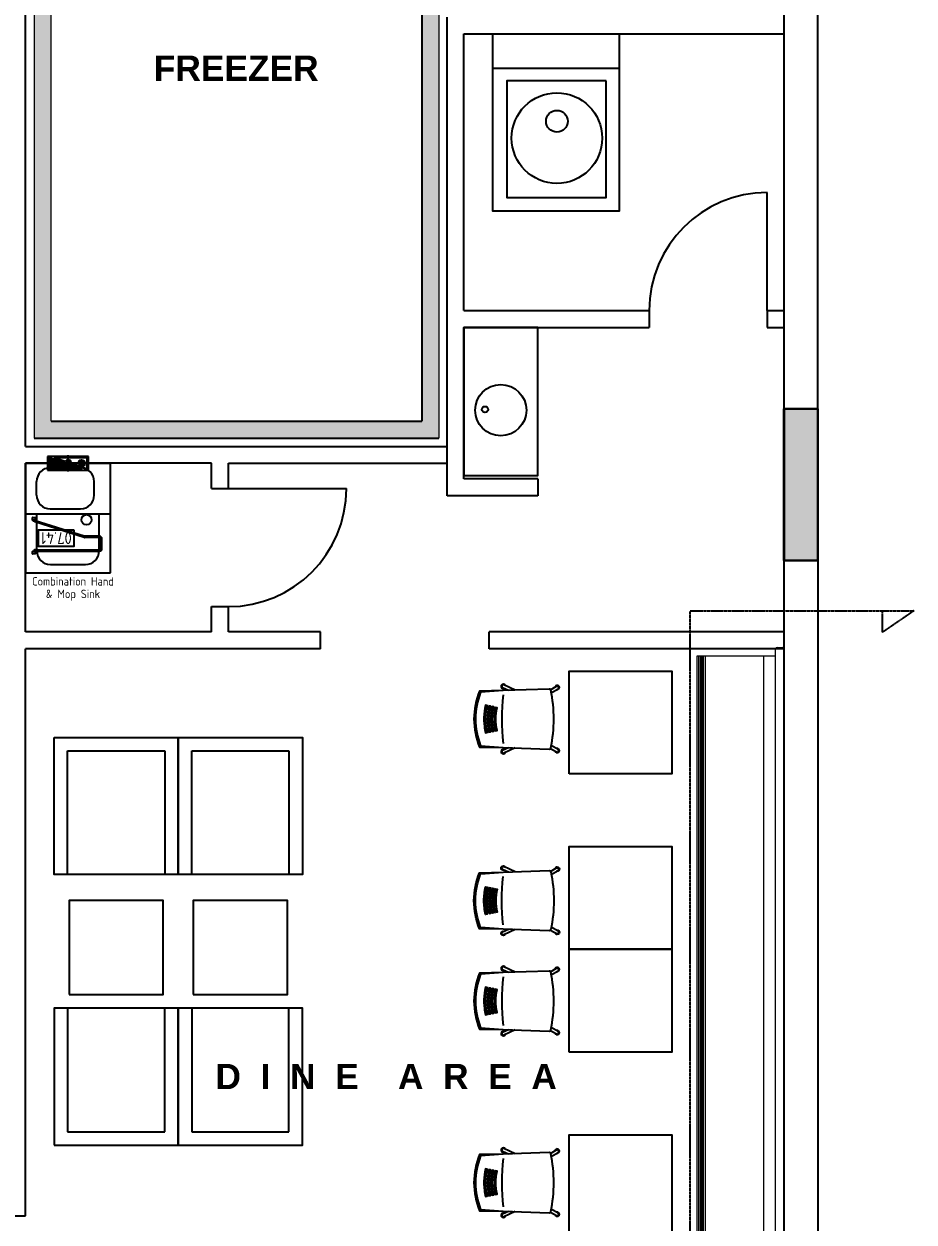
# Model space of a CAD drawing. Header units: inches. Extents: x 0 to 24647, y -6 to 17516.
# Drawn here: x 9380 to 14662, y 4219 to 11325 of the extents above; entities that cross this region are included whole.
import ezdxf
from ezdxf.enums import TextEntityAlignment as Align

# ---------------------------------------------------------------- set-up
doc = ezdxf.new("R2010")
doc.units = ezdxf.units.IN
doc.header["$MEASUREMENT"] = 0
for name, pattern in [('CHARLEYS MERDIFF REV 08$0$HIDDEN', [0.375, 0.25, -0.125]), ('HIDDEN', [0.375, 0.25, -0.125]), ('MITTE', [2, 1.25, -0.25, 0.25, -0.25])]:
    doc.linetypes.add(name, pattern=pattern)
for name, color, linetype in [('2', 251, 'Continuous'), ('210', 2, 'Continuous'), ('410P', 4, 'Continuous'), ('BK FAB', 130, 'Continuous'), ('BK ROUGGHIN', 160, 'Continuous'), ('BK ROUGHINTEXT', 6, 'Continuous'), ('dimline', 8, 'Continuous'), ('DOOR', 11, 'HIDDEN'), ('DS-A-DIM-50', 1, 'Continuous'), ('FURNITURE', 1, 'Continuous'), ('rev-G', 3, 'Continuous'), ('Text Block', 150, 'Continuous'), ('Xr-Site Floor Plans$0$AFP-furniture', 1, 'Continuous'), ('Xr-Site Floor Plans$0$BASEMENT RC STOP COL OUTLINE', 134, 'Continuous'), ('Xr-Site Floor Plans$0$COLUMN', 1, 'Continuous'), ('Xr-Site Floor Plans$0$Xr_Site-Floor plans$0$a-site_counter', 8, 'Continuous'), ('Xr-Site Floor Plans$0$Xr_Site-Floor plans$0$AFP-Column', 3, 'Continuous'), ('Xr-Site Floor Plans$0$Xr_Site-Floor plans$0$AFP-Wall', 7, 'Continuous')]:
    doc.layers.add(name, color=color, linetype=linetype)
doc.styles.add('ARIAL', font='arial.ttf')
doc.styles.add('ISO8', font='isocp2.shx')

# ---------------------------------------------------------------- blocks, each defined once
blk = doc.blocks.new('A$C58D94D84')
at = {"lineweight": 0}
h = blk.add_hatch(dxfattribs=at)
h.set_pattern_fill('HONEY', color=8, scale=300, style=0)
h.set_pattern_definition([(0, (219839.632, 234661.594), (56.25, 32.4759525), [37.5, -75]), (120, (219839.632, 234661.594), (-56.25, 32.4759527), [37.5, -75]), (60, (219839.632, 234661.594), (1e-07, 64.9519052), [-75, 37.5])])
h.paths.add_polyline_path([(-1952.1, 4316.8), (-2752, 4316.8), (-2752.1, 873.5), (-2652.2, 873.5), (-2652.2, 2616.7), (-1952.2, 2616.7), (-1952.2, 2716.7), (-2652.2, 2716.7), (-2652.2, 4216.8), (-1952.2, 4216.8)])
h.paths.add_polyline_path([(-351.4, 873.5), (-452.2, 873.5), (-452.1, 100), (-2652.1, 100.1), (-2652.2, 873.5), (-2752.2, 873.5), (-2752.1, 0.1), (-351.4, -0.1)])
h.paths.add_polyline_path([(-351.3, 4316.8), (-1152.2, 4316.8), (-1152.2, 4216.8), (-452.1, 4216.8), (-452.2, 2716.7), (-1152.2, 2716.7), (-1152.2, 2616.7), (-1152.2, 2616.7), (-452.1, 2616.7), (-452.2, 873.5), (-351.5, 873.5)])
at = {"color": 8, "lineweight": 0}
blk.add_line((-1152.2, 4216.8), (-1952.2, 4216.8), dxfattribs=at)
at = {"layer": '210', "color": 3, "lineweight": 0}
for p, q in [((-2594.5, 4102), (-2625.7, 4133.2)), ((-2625.7, 4132), (-2625.7, 2820)), ((-2599.1, 4102.1), (-2625.5, 4128.5)), ((-2590.4, 4102.4), (-2625.3, 4137.2)), ((-2586.8, 4103.3), (-2624.4, 4140.9)), ((-2604.9, 4103.4), (-2624.3, 4122.8)), ((-2583.6, 4104.5), (-2623.1, 4144.1)), ((-2580.6, 4106.1), (-2621.6, 4147.1)), ((-2577.9, 4107.8), (-2619.8, 4149.8)), ((-2575.4, 4109.9), (-2617.8, 4152.3)), ((-2573.2, 4112.1), (-2615.5, 4154.5)), ((-2571.2, 4114.6), (-2613, 4156.5)), ((-2569.5, 4117.4), (-2610.3, 4158.2)), ((-2568, 4120.4), (-2607.2, 4159.7)), ((-2566.9, 4123.8), (-2603.9, 4160.8)), ((-2566.1, 4127.4), (-2600.2, 4161.6)), ((-2565.7, 4131.6), (-2596.1, 4162)), ((-2045.7, 4162), (-2595.7, 4162)), ((-2566.1, 4136.4), (-2591.3, 4161.6)), ((-2567.6, 4142.5), (-2585.2, 4160)), ((-2044.5, 4102), (-2075.7, 4133.2)), ((-2049.1, 4102.1), (-2075.5, 4128.5)), ((-2040.4, 4102.4), (-2075.3, 4137.2)), ((-2036.8, 4103.3), (-2074.4, 4140.9)), ((-2054.9, 4103.4), (-2074.3, 4122.8)), ((-2033.6, 4104.5), (-2073.1, 4144.1)), ((-2030.6, 4106.1), (-2071.6, 4147.1)), ((-2027.9, 4107.8), (-2069.8, 4149.8)), ((-2025.4, 4109.9), (-2067.8, 4152.3)), ((-2023.2, 4112.1), (-2065.5, 4154.5)), ((-2021.2, 4114.6), (-2063, 4156.5)), ((-2019.5, 4117.4), (-2060.3, 4158.2)), ((-2018, 4120.4), (-2057.2, 4159.7)), ((-2016.9, 4123.8), (-2053.9, 4160.8)), ((-2016.1, 4127.4), (-2050.2, 4161.6)), ((-2015.7, 4131.6), (-2046.1, 4162)), ((-2016.1, 4136.4), (-2041.3, 4161.6)), ((-2017.6, 4142.5), (-2035.2, 4160)), ((-2015.7, 2820), (-2015.7, 4132)), ((-1088.6, 4131.6), (-1058.2, 4162)), ((-1088.6, 2820), (-1088.6, 4132)), ((-1088.2, 4127.4), (-1054.1, 4161.6)), ((-1088.2, 4136.4), (-1063, 4161.6)), ((-1087.4, 4123.8), (-1050.4, 4160.8)), ((-1086.7, 4142.5), (-1069.1, 4160)), ((-1086.3, 4120.4), (-1047.1, 4159.7)), ((-1084.8, 4117.4), (-1044, 4158.2)), ((-1083.1, 4114.6), (-1041.3, 4156.5)), ((-1081.1, 4112.1), (-1038.8, 4154.5)), ((-1078.9, 4109.9), (-1036.5, 4152.3)), ((-1076.4, 4107.8), (-1034.5, 4149.8)), ((-1073.7, 4106.1), (-1032.7, 4147.1)), ((-1070.7, 4104.5), (-1031.2, 4144.1)), ((-1067.5, 4103.3), (-1029.9, 4140.9)), ((-1063.9, 4102.4), (-1029.1, 4137.2)), ((-1059.8, 4102), (-1028.6, 4133.2)), ((-1058.6, 4162), (-508.6, 4162)), ((-1055.2, 4102.1), (-1028.8, 4128.5)), ((-1049.4, 4103.4), (-1030, 4122.8)), ((-538.6, 4131.6), (-508.2, 4162)), ((-538.2, 4127.4), (-504.1, 4161.6)), ((-538.2, 4136.4), (-513, 4161.6)), ((-537.4, 4123.8), (-500.4, 4160.8)), ((-536.7, 4142.5), (-519.1, 4160)), ((-536.3, 4120.4), (-497.1, 4159.7)), ((-534.8, 4117.4), (-494, 4158.2)), ((-533.1, 4114.6), (-491.3, 4156.5)), ((-531.1, 4112.1), (-488.8, 4154.5)), ((-528.9, 4109.9), (-486.5, 4152.3)), ((-526.4, 4107.8), (-484.5, 4149.8)), ((-523.7, 4106.1), (-482.7, 4147.1)), ((-520.7, 4104.5), (-481.2, 4144.1)), ((-517.5, 4103.3), (-479.9, 4140.9)), ((-513.9, 4102.4), (-479.1, 4137.2)), ((-509.8, 4102), (-478.6, 4133.2)), ((-505.2, 4102.1), (-478.8, 4128.5)), ((-499.4, 4103.4), (-480, 4122.8)), ((-478.6, 4132), (-478.6, 2820)), ((-2614.6, 4108.7), (-2619, 4113)), ((-2064.6, 4108.7), (-2069, 4113)), ((-1039.7, 4108.7), (-1035.3, 4113)), ((-489.7, 4108.7), (-485.3, 4113)), ((-2571.2, 2802.6), (-2613, 2844.5)), ((-2569.5, 2805.4), (-2610.3, 2846.2)), ((-2568, 2808.4), (-2607.2, 2847.7)), ((-2566.9, 2811.8), (-2603.9, 2848.8)), ((-2566.1, 2815.4), (-2600.2, 2849.6)), ((-2565.7, 2819.6), (-2596.1, 2850)), ((-2566.1, 2824.4), (-2591.3, 2849.6)), ((-2567.6, 2830.5), (-2585.2, 2848)), ((-2021.2, 2802.6), (-2063, 2844.5)), ((-2019.5, 2805.4), (-2060.3, 2846.2)), ((-2018, 2808.4), (-2057.2, 2847.7)), ((-2016.9, 2811.8), (-2053.9, 2848.8)), ((-2016.1, 2815.4), (-2050.2, 2849.6)), ((-2015.7, 2819.6), (-2046.1, 2850)), ((-2016.1, 2824.4), (-2041.3, 2849.6)), ((-2017.6, 2830.5), (-2035.2, 2848)), ((-1088.6, 2819.6), (-1058.2, 2850)), ((-1088.2, 2815.4), (-1054.1, 2849.6)), ((-1088.2, 2824.4), (-1063, 2849.6)), ((-1087.4, 2811.8), (-1050.4, 2848.8)), ((-1086.7, 2830.5), (-1069.1, 2848)), ((-1086.3, 2808.4), (-1047.1, 2847.7)), ((-1084.8, 2805.4), (-1044, 2846.2)), ((-1083.1, 2802.6), (-1041.3, 2844.5)), ((-538.6, 2819.6), (-508.2, 2850)), ((-538.2, 2815.4), (-504.1, 2849.6)), ((-538.2, 2824.4), (-513, 2849.6)), ((-537.4, 2811.8), (-500.4, 2848.8)), ((-536.7, 2830.5), (-519.1, 2848)), ((-536.3, 2808.4), (-497.1, 2847.7)), ((-534.8, 2805.4), (-494, 2846.2)), ((-533.1, 2802.6), (-491.3, 2844.5)), ((-2594.5, 2790), (-2625.7, 2821.2)), ((-2599.1, 2790.1), (-2625.5, 2816.5)), ((-2590.4, 2790.4), (-2625.3, 2825.2)), ((-2586.8, 2791.3), (-2624.4, 2828.9)), ((-2604.9, 2791.4), (-2624.3, 2810.8)), ((-2583.6, 2792.5), (-2623.1, 2832.1)), ((-2580.6, 2794.1), (-2621.6, 2835.1)), ((-2577.9, 2795.8), (-2619.8, 2837.8)), ((-2614.6, 2796.7), (-2619, 2801)), ((-2575.4, 2797.9), (-2617.8, 2840.3)), ((-2573.2, 2800.1), (-2615.5, 2842.5)), ((-2595.7, 2790), (-2045.7, 2790)), ((-2044.5, 2790), (-2075.7, 2821.2)), ((-2049.1, 2790.1), (-2075.5, 2816.5)), ((-2040.4, 2790.4), (-2075.3, 2825.2)), ((-2036.8, 2791.3), (-2074.4, 2828.9)), ((-2054.9, 2791.4), (-2074.3, 2810.8)), ((-2033.6, 2792.5), (-2073.1, 2832.1)), ((-2030.6, 2794.1), (-2071.6, 2835.1)), ((-2027.9, 2795.8), (-2069.8, 2837.8)), ((-2064.6, 2796.7), (-2069, 2801)), ((-2025.4, 2797.9), (-2067.8, 2840.3)), ((-2023.2, 2800.1), (-2065.5, 2842.5)), ((-1081.1, 2800.1), (-1038.8, 2842.5)), ((-1078.9, 2797.9), (-1036.5, 2840.3)), ((-1076.4, 2795.8), (-1034.5, 2837.8)), ((-1073.7, 2794.1), (-1032.7, 2835.1)), ((-1070.7, 2792.5), (-1031.2, 2832.1)), ((-1067.5, 2791.3), (-1029.9, 2828.9)), ((-1063.9, 2790.4), (-1029.1, 2825.2)), ((-1059.8, 2790), (-1028.6, 2821.2)), ((-508.6, 2790), (-1058.6, 2790)), ((-1055.2, 2790.1), (-1028.8, 2816.5)), ((-1049.4, 2791.4), (-1030, 2810.8)), ((-1039.7, 2796.7), (-1035.3, 2801)), ((-531.1, 2800.1), (-488.8, 2842.5)), ((-528.9, 2797.9), (-486.5, 2840.3)), ((-526.4, 2795.8), (-484.5, 2837.8)), ((-523.7, 2794.1), (-482.7, 2835.1)), ((-520.7, 2792.5), (-481.2, 2832.1)), ((-517.5, 2791.3), (-479.9, 2828.9)), ((-513.9, 2790.4), (-479.1, 2825.2)), ((-509.8, 2790), (-478.6, 2821.2)), ((-505.2, 2790.1), (-478.8, 2816.5)), ((-499.4, 2791.4), (-480, 2810.8)), ((-489.7, 2796.7), (-485.3, 2801))]:
    blk.add_line(p, q, dxfattribs=at)
for centre in [(-2595.7, 4132), (-2045.7, 4132), (-1058.6, 4132), (-508.6, 4132), (-2595.7, 2820), (-2045.7, 2820), (-1058.6, 2820), (-508.6, 2820)]:
    blk.add_circle(centre, 30, dxfattribs=at)
for centre, start, end in [((-2595.7, 4132), 90, 180), ((-2045.7, 4132), 0, 90), ((-1058.6, 4132), 90, 180), ((-508.6, 4132), 0, 90), ((-2595.7, 2820), 180, 270), ((-2045.7, 2820), 270, 0), ((-1058.6, 2820), 180, 270), ((-508.6, 2820), 270, 0)]:
    blk.add_arc(centre, 30, start, end, dxfattribs=at)
at = {"layer": 'DOOR', "color": 8, "lineweight": 0}
for p, q in [((-1221, 4265.7), (-1221, 4982.3)), ((-1191.9, 4982.3), (-1191.8, 4265.7)), ((-1920.8, 4265.7), (-1954.1, 4265.7)), ((-1920.8, 4232.3), (-1920.8, 4265.7)), ((-1221, 4265.7), (-1191.8, 4265.7)), ((-1187.5, 4232.3), (-1187.5, 4265.6)), ((-1187.5, 4265.6), (-1154.1, 4265.6)), ((-1954.1, 4224), (-1912.5, 4224)), ((-1912.5, 4232.3), (-1920.8, 4232.3)), ((-1912.5, 4224), (-1912.5, 4232.3)), ((-1195.8, 4224), (-1195.8, 4232.3)), ((-1195.8, 4232.3), (-1187.5, 4232.3)), ((-1154.1, 4224), (-1195.8, 4224)), ((-1219.1, 2658.4), (-1219.1, 3375)), ((-1189.9, 3375.1), (-1189.9, 2658.4)), ((-1918.9, 2658.4), (-1952.2, 2658.4)), ((-1918.9, 2625.1), (-1918.9, 2658.4)), ((-1219.1, 2658.4), (-1189.9, 2658.4)), ((-1185.5, 2625), (-1185.5, 2658.4)), ((-1185.5, 2658.4), (-1152.2, 2658.3)), ((-1952.2, 2616.7), (-1910.5, 2616.7)), ((-1910.5, 2625.1), (-1918.9, 2625.1)), ((-1910.5, 2616.7), (-1910.5, 2625.1)), ((-1193.9, 2616.7), (-1193.9, 2625)), ((-1193.9, 2625), (-1185.5, 2625)), ((-1152.2, 2616.7), (-1193.9, 2616.7))]:
    blk.add_line(p, q, dxfattribs=at)
for centre, start_param, end_param in [((-1191.8, 4265.7), 0.000034, 1.611539), ((-1189.9, 2658.4), 0.000044, 1.611549)]:
    blk.add_ellipse(centre, major_axis=(0, 716.7), ratio=1, start_param=start_param, end_param=end_param, dxfattribs=at)
at = {"layer": 'rev-G', "color": 6, "lineweight": 20}
for p, q in [((-2752, 4316.8), (-2752.2, 0)), ((-1952.1, 4316.8), (-2752, 4316.8)), ((-1952.2, 4216.8), (-1952.1, 4316.8)), ((-351.7, 4316.8), (-1152.2, 4316.8)), ((-1152.2, 4316.8), (-1152.2, 4216.8)), ((-351.4, 4316.8), (-351.4, 0)), ((-2652.2, 4216.8), (-1952.2, 4216.8)), ((-2652.2, 2716.7), (-2652.2, 4216.8)), ((-1152.2, 4216.8), (-452.2, 4216.8)), ((-1952.2, 2716.7), (-2652.2, 2716.7)), ((-1952.2, 2616.7), (-1952.2, 2716.7)), ((-452.2, 2716.7), (-1152.2, 2716.7)), ((-1152.2, 2716.7), (-1152.2, 2616.7)), ((-2652.2, 100), (-2652.2, 2616.7)), ((-2652.2, 2616.7), (-1952.2, 2616.7)), ((-1152.2, 2616.7), (-452.2, 2616.7))]:
    blk.add_line(p, q, dxfattribs=at)
at = {"layer": 'rev-G', "color": 6, "lineweight": 25}
for points in [[(-452.2, 4216.8), (-452.2, 100)], [(-2652.2, 100), (-452.2, 100)], [(-2752.2, 0), (-351.7, 0)]]:
    blk.add_lwpolyline(points, dxfattribs=at)
at = {"layer": 'dimline', "lineweight": 0, "char_height": 150, "width": 10928, "attachment_point": 1, "style": 'ARIAL'}
for s, insert in [('\\pt21;{\\fArial|b1|i0|c0|p34;CHILLER}', (-2003.4, 3491.4)), ('\\pt21;{\\fArial|b1|i0|c0|p34;FREEZER}', (-2042.3, 2268.5))]:
    blk.add_mtext(s, dxfattribs=dict(at, insert=insert))
blk = doc.blocks.new('POS-G-A')
at = {"layer": '410P'}
blk.add_lwpolyline([(-105, -49), (-105, 49), (105, 49), (105, -49)], close=True, dxfattribs=at)
at = {"layer": '410P', "color": 3, "style": 'ISO8'}
blk.add_attdef('POS', text='', height=70, dxfattribs=at).set_placement((0, 0), align=Align.MIDDLE_CENTER)
blk = doc.blocks.new('A$C53183CAD')
at = {"layer": 'BK ROUGGHIN'}
for p, q in [((-0.6203, 0.0195), (-0.6203, -0.0615)), ((-0.3773, 0.0195), (-0.6203, 0.0195)), ((-0.6122, 0.0114), (-0.6122, -0.0534)), ((-0.6088, 0.0114), (-0.6122, 0.0114)), ((-0.6088, 0.0114), (-0.5189, -0.0186)), ((-0.3854, 0.0114), (-0.5832, 0.0114)), ((-0.5832, 0.0114), (-0.5163, -0.0109)), ((-0.5794, 0.0114), (-0.5774, 0.0094)), ((-0.5722, 0.0114), (-0.5667, 0.0059)), ((-0.565, 0.0114), (-0.556, 0.0023)), ((-0.5579, 0.0114), (-0.5452, -0.0013)), ((-0.5507, 0.0114), (-0.5345, -0.0049)), ((-0.5436, 0.0114), (-0.5237, -0.0085)), ((-0.5364, 0.0114), (-0.5155, -0.0096)), ((-0.5292, 0.0114), (-0.5121, -0.0058)), ((-0.5221, 0.0114), (-0.5078, -0.0029)), ((-0.5149, 0.0114), (-0.5024, -0.0011)), ((-0.5078, 0.0114), (-0.4988, 0.0024)), ((-0.5006, 0.0114), (-0.4988, 0.0096)), ((-0.4988, 0.0096), (-0.4682, -0.021)), ((-0.4988, 0.0024), (-0.4953, -0.0011)), ((-0.4934, 0.0114), (-0.461, -0.021)), ((-0.4863, 0.0114), (-0.4539, -0.021)), ((-0.4791, 0.0114), (-0.4467, -0.021)), ((-0.472, 0.0114), (-0.4396, -0.021)), ((-0.4648, 0.0114), (-0.4374, -0.016)), ((-0.4576, 0.0114), (-0.4353, -0.0109)), ((-0.4505, 0.0114), (-0.4323, -0.0069)), ((-0.4433, 0.0114), (-0.4283, -0.0037)), ((-0.4362, 0.0114), (-0.4233, -0.0015)), ((-0.429, 0.0114), (-0.4168, -0.0008)), ((-0.4218, 0.0114), (-0.4056, -0.0048)), ((-0.4147, 0.0114), (-0.3854, -0.0179)), ((-0.4075, 0.0114), (-0.3854, -0.0108)), ((-0.4004, 0.0114), (-0.3854, -0.0036)), ((-0.3932, 0.0114), (-0.3854, 0.0036)), ((-0.386, 0.0114), (-0.3854, 0.0107)), ((-0.3854, -0.0534), (-0.3854, 0.0114)), ((-0.3773, -0.0615), (-0.3773, 0.0195)), ((-0.6203, -0.0615), (-0.3773, -0.0615)), ((-0.6122, -0.0534), (-0.4144, -0.0534)), ((-0.4813, -0.0312), (-0.4144, -0.0534)), ((-0.4788, -0.0175), (-0.4754, -0.021)), ((-0.4787, -0.0235), (-0.3888, -0.0534)), ((-0.4754, -0.021), (-0.47, -0.0264)), ((-0.4682, -0.021), (-0.4593, -0.0299)), ((-0.461, -0.021), (-0.4486, -0.0335)), ((-0.4539, -0.021), (-0.4378, -0.0371)), ((-0.4467, -0.021), (-0.4271, -0.0407)), ((-0.4396, -0.021), (-0.438, -0.0226)), ((-0.4194, -0.0412), (-0.4163, -0.0443)), ((-0.4128, -0.0407), (-0.4056, -0.0478)), ((-0.4077, -0.0386), (-0.3949, -0.0514)), ((-0.4036, -0.0355), (-0.3857, -0.0534)), ((-0.4016, -0.0089), (-0.3894, -0.021)), ((-0.4005, -0.0315), (-0.3854, -0.0466)), ((-0.3983, -0.0265), (-0.3854, -0.0394)), ((-0.3976, -0.0201), (-0.3966, -0.021)), ((-0.3966, -0.021), (-0.3854, -0.0322)), ((-0.3894, -0.021), (-0.3854, -0.0251)), ((-0.3888, -0.0534), (-0.3854, -0.0534))]:
    blk.add_line(p, q, dxfattribs=at)
at = {"layer": 'BK ROUGGHIN', "linetype": 'MITTE', "ltscale": 0.5}
for p, q in [((-0.4988, -0.0696), (-0.4988, 0.0276)), ((-0.6284, -0.021), (-0.3692, -0.021))]:
    blk.add_line(p, q, dxfattribs=at)
at = {"layer": 'BK ROUGGHIN'}
for centre, radius in [((-0.5798, -0.021), 0.0202), ((-0.5798, -0.021), 0.0121), ((-0.4988, -0.021), 0.0121), ((-0.4178, -0.021), 0.0202), ((-0.4178, -0.021), 0.0121)]:
    blk.add_circle(centre, radius, dxfattribs=at)
for start, end in [(173.10201, 330.02809), (353.10201, 150.02809)]:
    blk.add_arc((-0.4988, -0.021), 0.0202, start, end, dxfattribs=at)
blk = doc.blocks.new('07.41')
at = {"layer": 'BK FAB'}
for p, q in [((48472.6, 59019.5), (48975.6, 59019.9)), ((48472.6, 59019.5), (48473.2, 58369.5)), ((48618.9, 58993.2), (48798.9, 58993.3)), ((48976.2, 58369.9), (48975.6, 59019.9)), ((48538, 58831), (48537.9, 58912.1)), ((48880, 58831.3), (48879.9, 58912.4)), ((48472.9, 58719.5), (48975.9, 58719.9)), ((48539, 58500.3), (48538.9, 58719.5)), ((48619.1, 58750.1), (48799.1, 58750.3)), ((48909.3, 58500.6), (48909.2, 58719.8)), ((48514.4, 58683), (48514.4, 58697)), ((48514.9, 58697.5), (48528.9, 58697.5)), ((48528.9, 58682.5), (48514.9, 58682.5)), ((48820.5, 58579.1), (48527.7, 58671.5)), ((48529.4, 58697), (48529.4, 58683)), ((48820.5, 58587.4), (48530.1, 58679.1)), ((48912, 58578.8), (48822.3, 58578.8)), ((48912, 58586.8), (48824.8, 58586.8)), ((48918, 58512.9), (48918, 58572.9)), ((48926, 58512.9), (48926, 58572.9)), ((48514.6, 58483), (48514.6, 58497)), ((48515.1, 58497.5), (48529.1, 58497.5)), ((48529.6, 58497), (48529.6, 58483)), ((48532, 58506.5), (48912, 58506.8)), ((48532.1, 58498.5), (48912.1, 58498.8)), ((48529.1, 58482.5), (48515.1, 58482.5)), ((48620.1, 58419.3), (48828.4, 58419.5)), ((48473.2, 58369.5), (48976.2, 58369.9))]:
    blk.add_line(p, q, dxfattribs=at)
blk.add_circle((48834.5, 58685.2), 30, dxfattribs=at)
for centre, radius, start, end in [((48618.9, 58912.2), 81, 90.04884, 180.04884), ((48798.9, 58912.3), 81, 0.04884, 90.04884), ((48619, 58831.1), 81, 180.04884, 270.04884), ((48799, 58831.3), 81, 270.04884, 0.04884), ((48514.9, 58697), 0.5, 90.04884, 180.04884), ((48514.9, 58683), 0.5, 180.04884, 270.04884), ((48531.9, 58684.8), 14, 189.59897, 252.47758), ((48531.9, 58684.8), 6, 202.82452, 252.47758), ((48528.9, 58697), 0.5, 0.04884, 90.04884), ((48528.9, 58683), 0.5, 270.04884, 0.04884), ((48824.7, 58600.8), 14, 252.47758, 270.04884), ((48822.3, 58584.8), 6, 252.47758, 270.04884), ((48912, 58572.8), 14, 0.04884, 90.04884), ((48912, 58572.8), 6, 0.04884, 90.04884), ((48515.1, 58497), 0.5, 90.04884, 180.04884), ((48532.1, 58492.5), 14, 90.04884, 159.12401), ((48532.1, 58492.5), 6, 90.04884, 123.60615), ((48529.1, 58497), 0.5, 0.04884, 90.04884), ((48620, 58500.3), 81, 180.04884, 270.04884), ((48828.3, 58500.5), 81, 270.04884, 0.04884), ((48912, 58512.8), 6, 270.04884, 0.04884), ((48912, 58512.8), 14, 270.04884, 0.04884), ((48515.1, 58483), 0.5, 180.04884, 270.04884), ((48529.1, 58483), 0.5, 270.04884, 0.04884)]:
    blk.add_arc(centre, radius, start, end, dxfattribs=at)
at = {"layer": '410P', "color": 8}
ref = blk.add_blockref('POS-G-A', (48654.8, 58576), dxfattribs=dict(at, rotation=180.0040000004058))
ref.add_attrib('POS', '07.41', dxfattribs={"color": 3, "height": 70, "rotation": 180.004, "style": 'ISO8'}).set_placement((48654.8, 58576), align=Align.MIDDLE_CENTER)
at = {"layer": 'BK ROUGHINTEXT', "color": 8, "xscale": 1000.000000000002, "yscale": 1000.000000000002, "zscale": 1000.000000000002, "rotation": 180.0488388256034}
blk.add_blockref('A$C53183CAD', (48225.3, 58998.2), dxfattribs=at)
at = {"layer": 'Text Block', "style": 'ISO8'}
for s, p in [('Combination Hand', (48754.5, 58294.5)), ('& Mop Sink', (48754.5, 58220.3))]:
    blk.add_text(s, height=50, rotation=359.99579, dxfattribs=at).set_placement(p, align=Align.CENTER)
blk = doc.blocks.new('looseDiningChair')
at = {"layer": 'FURNITURE', "color": 7}
for p, q in [((-175.2, 37.5), (-191, 72.3)), ((165, 37.5), (180.8, 72.3)), ((-176.6, -3.1), (-207.4, 64.9)), ((166.4, -3.1), (197.2, 64.9)), ((-179.2, -212), (-199.9, -247.3)), ((169, -212), (189.8, -247.3)), ((-160.8, -216.4), (-184.4, -256.4)), ((150.6, -216.4), (174.2, -256.4))]:
    blk.add_line(p, q, dxfattribs=at)
at = {"layer": 'FURNITURE'}
for points in [[(164, 68.6), (153.6, 203.7, 0.083707), (-5.1, 233.5, 0.083707), (-163.8, 203.7), (-174.2, 68.6), (-183.3, -204.3, 0.36196), (-176.4, -213.1, 0.054544), (-5.1, -231.3, 0.054544), (166.3, -213.1, 0.36196), (173.1, -204.3)], [(-5.1, 183.4, 0.047603), (-87.3, 173.9), (-85.2, 164.1, -0.047487), (-5.1, 173.4, -0.047392), (74.8, 164.2), (76.9, 173.9, 0.04751)], [(72.8, 154.4, 0.047269), (-5.1, 163.4, 0.047365), (-83.1, 154.4), (-81, 144.6, -0.047238), (-5.1, 153.4, -0.047139), (70.7, 144.6)], [(-5.1, 143.4, 0.047104), (-78.9, 134.8), (-76.9, 125, -0.046964), (-5.1, 133.4, -0.046859), (66.5, 125), (68.6, 134.8, 0.047003)], [(-5.1, 123.4, 0.046815), (-74.8, 115.2), (-72.7, 105.4, -0.046659), (-5.1, 113.4, -0.046549), (62.3, 105.5), (64.4, 115.3, 0.046708)]]:
    blk.add_lwpolyline(points, format="xyb", close=True, dxfattribs=at)
blk.add_lwpolyline([(164, 68.6), (161.1, 210, 0.086943), (-5.1, 242.2, 0.086943), (-171.3, 210), (-174.2, 68.6)], format="xyb", dxfattribs=at)
at = {"layer": 'FURNITURE', "color": 7}
for centre, radius, start, end in [((-199.2, 68.6), 13, 338.19004, 250.56392), ((-199.2, 68.6), 9, 24.37698, 204.37698), ((189, 68.6), 13, 289.43608, 201.80996), ((189, 68.6), 9, 335.62302, 155.62302), ((-192.2, -251.9), 13, 103.31001, 15.68389), ((-192.2, -251.9), 9, 149.49695, 329.49695), ((182, -251.9), 13, 164.31611, 76.68999), ((182, -251.9), 9, 210.50305, 30.50305)]:
    blk.add_arc(centre, radius, start, end, dxfattribs=at)
at = {"layer": 'FURNITURE'}
blk.add_arc((-5.1, -1179.3), 1256.2, 83.41296, 96.58704, dxfattribs=at)
blk = doc.blocks.new('A$C485D6105')
for p, q in [((80, -80), (656.6, -80)), ((80, -812.8), (80, -80)), ((656.6, -80), (656.6, -812.8))]:
    blk.add_line(p, q)
blk.add_lwpolyline([(0, 0), (736.6, 0), (736.6, -812.8), (0, -812.8)], close=True)

msp = doc.modelspace()

# ---------------------------------------------------------------- hatches: boundary and pattern name
at = {"layer": 'Xr-Site Floor Plans$0$Xr_Site-Floor plans$0$AFP-Column'}
msp.add_hatch(color=254, dxfattribs=at).paths.add_polyline_path([(14090.2, 8143), (14090.2, 9043), (13890, 9043), (13889.9, 8143)])

# ---------------------------------------------------------------- linework, layer by layer
at = {"color": 0}
msp.add_line((14090.2, 9043, 0), (14090.2, 14693), dxfattribs=at)
at = {"color": 1, "linetype": 'CHARLEYS MERDIFF REV 08$0$HIDDEN'}
for p, q in [((13334.2, 630.7), (13334.2, 7845.1)), ((13334.2, 7845.1), (14661.7, 7845.1)), ((14661.7, 7845.1), (14474.4, 7717)), ((14474.4, 7717), (14474.4, 7845.1))]:
    msp.add_line(p, q, dxfattribs=at)
at = {"color": 0}
for points in [[(12163, 11266.6), (12912.7, 11266.6), (12912.7, 10215.5), (12163, 10215.5)], [(12163, 11266.6), (12912.7, 11266.6), (12912.7, 11062.1), (12163, 11062.1)], [(12834.2, 10987.6), (12245.4, 10987.6), (12245.4, 10296), (12834.2, 10296)], [(11990.8, 8646.9), (12429.5, 8646.9), (12429.5, 9525.4), (11990.8, 9525.4)]]:
    msp.add_lwpolyline(points, close=True, dxfattribs=at)
for points in [[(12614.5, 6877.5), (12614.5, 7487.1), (13224.1, 7487.1), (13224.1, 6877.5)], [(12614.5, 5837.1), (12614.5, 6446.7), (13224.1, 6446.7), (13224.1, 5837.1)], [(9648.5, 5568.1), (10207.3, 5568.1), (10207.3, 6126.9), (9648.5, 6126.9)], [(10385.1, 5568.1), (10943.9, 5568.1), (10943.9, 6126.9), (10385.1, 6126.9)], [(12614.5, 5227.5), (12614.5, 5837.1), (13224.1, 5837.1), (13224.1, 5227.5)], [(12614.5, 4127.5), (12614.5, 4737.1), (13224.1, 4737.1), (13224.1, 4127.5)]]:
    msp.add_lwpolyline(points, close=True)
for centre, radius in [((12542.7, 10648.5), 268.7), ((12542.7, 10748.3), 64.7), ((12209.5, 9034.5), 151.9), ((12115.9, 9039.1), 18)]:
    msp.add_circle(centre, radius, dxfattribs=at)
at = {"layer": 'DS-A-DIM-50', "lineweight": 0}
for p, q in [((13840.4, 3717.2), (13840.4, 7617.5)), ((13850.4, 7627.5), (13880.4, 7627.5)), ((13890.4, 7617.5), (13890.4, 4037.5)), ((13374.1, 7577.5), (13840.4, 7577.5))]:
    msp.add_line(p, q, dxfattribs=at)
for centre, start, end in [((13850.4, 7617.5), 90, 180), ((13880.4, 7617.5), 0, 90)]:
    msp.add_arc(centre, 10, start, end, dxfattribs=at)
at = {"layer": 'FURNITURE', "color": 63, "lineweight": 0}
for p, q in [((13374.1, 3717.2), (13374.1, 7577.5)), ((13374.1, 7577.5), (13840.4, 7577.5)), ((13384.2, 3717.2), (13384.2, 7577.5)), ((13394.5, 3717.2), (13394.5, 7577.5)), ((13399.3, 3717.2), (13399.3, 7577.5)), ((13404.9, 3717.2), (13404.9, 7577.5)), ((13413.3, 3717.2), (13413.3, 7577.5)), ((13424.1, 3717.2), (13424.1, 7577.5)), ((13770.3, 3717.2), (13770.3, 7577.5))]:
    msp.add_line(p, q, dxfattribs=at)
at = {"layer": 'Xr-Site Floor Plans$0$AFP-furniture'}
msp.add_line((14090.2, 7845.1), (14090.2, 4912.6), dxfattribs=at)
at = {"layer": 'Xr-Site Floor Plans$0$BASEMENT RC STOP COL OUTLINE', "elevation": 0}
msp.add_lwpolyline([(14090.2, 9043), (13889.9, 9043), (13889.9, 8143), (14090.2, 8143)], close=True, dxfattribs=at)
at = {"layer": 'Xr-Site Floor Plans$0$COLUMN', "elevation": 0}
msp.add_lwpolyline([(14090.2, 9043), (13890.2, 9043), (13890.2, 8143), (14090.2, 8143)], close=True, dxfattribs=at)
at = {"layer": 'Xr-Site Floor Plans$0$Xr_Site-Floor plans$0$a-site_counter', "ltscale": 2}
for p, q in [((9390.2, 8819.4), (9390.2, 13075.7)), ((11890.8, 8526.9), (11890.8, 11366.6)), ((11990.8, 11266.6), (13890.2, 11266.6)), ((11990.8, 9625.4), (11990.8, 11266.6)), ((11990.8, 9625.4), (13090.2, 9625.4)), ((13090.2, 9625.4), (13090.2, 9525.4)), ((13790.2, 9625.4), (13890.2, 9625.4)), ((13790.2, 9625.4), (13790.2, 9525.4)), ((11990.8, 8626.9), (11990.8, 9525.4)), ((11990.8, 9525.4), (13090.2, 9525.4)), ((13790.2, 9525.4), (13890.2, 9525.4)), ((9390.2, 8819.4), (11890.8, 8819.4)), ((9390.2, 7719.4), (9390.2, 8719.4)), ((10493.2, 8719.4), (9390.2, 8719.4)), ((10493.2, 8569.4), (10493.2, 8719.4)), ((10593.2, 8719.4), (11890.8, 8719.4)), ((10593.2, 8569.4), (10593.2, 8719.4)), ((12429.5, 8626.9), (11990.8, 8626.9)), ((12429.5, 8626.9), (12429.5, 8526.9)), ((10493.2, 8569.4), (10593.2, 8569.4)), ((10593.2, 8569.4), (11293.2, 8569.4)), ((12429.5, 8526.9), (11890.8, 8526.9)), ((10493.2, 7719.4), (10493.2, 7869.4)), ((10493.2, 7869.4), (10593.2, 7869.4)), ((10593.2, 7719.4), (10593.2, 7869.4)), ((10493.2, 7719.4), (9390.2, 7719.4)), ((11140.2, 7719.4), (10593.2, 7719.4)), ((11140.2, 7619.4), (11140.2, 7719.4)), ((13890.2, 7719.4), (12140.2, 7719.4)), ((12140.2, 7619.4), (12140.2, 7719.4)), ((9390.2, 4255.5), (9390.2, 7619.4)), ((11140.2, 7619.4), (9390.2, 7619.4)), ((13890.2, 7619.4), (12140.2, 7619.4)), ((9290.2, 4255.5), (9390.2, 4255.5))]:
    msp.add_line(p, q, dxfattribs=at)
at = {"layer": 'Xr-Site Floor Plans$0$Xr_Site-Floor plans$0$a-site_counter', "color": 4, "ltscale": 2}
msp.add_line((13790.2, 9625.4), (13790.2, 10325.4), dxfattribs=at)
msp.add_arc((13790.2, 9625.4), 700, 90, 180, dxfattribs=at)
at = {"layer": 'Xr-Site Floor Plans$0$Xr_Site-Floor plans$0$a-site_counter', "ltscale": 2}
msp.add_arc((10593.2, 8569.4), 700, 270, 0, dxfattribs=at)
at = {"layer": 'Xr-Site Floor Plans$0$Xr_Site-Floor plans$0$AFP-Column', "elevation": 0}
msp.add_lwpolyline([(14090.2, 9043), (14090.2, 8143), (13889.9, 8143), (13890, 9043)], close=True, dxfattribs=at)
at = {"layer": 'Xr-Site Floor Plans$0$Xr_Site-Floor plans$0$AFP-Wall'}
for p, q in [((13890.2, 3343), (13890.2, 14643)), ((14090.2, 8843), (14090.2, 3343))]:
    msp.add_line(p, q, dxfattribs=at)

# ---------------------------------------------------------------- block references
at = {"color": 0}
msp.add_blockref('A$C58D94D84', (12193.1, 8869.4), dxfattribs=at)
for p in [(9559.6, 7093.3), (10296.2, 7093.3)]:
    msp.add_blockref('A$C485D6105', p)
at = {"xscale": -1, "rotation": 180}
for p in [(9559.6, 4674.5), (10296.2, 4674.5)]:
    msp.add_blockref('A$C485D6105', p, dxfattribs=at)
at = {"layer": '2', "rotation": 359.9511611744006}
msp.add_blockref('07.41', (-39132.7, -50258.7), dxfattribs=at)
at = {"layer": 'FURNITURE', "lineweight": 0, "rotation": 89.9999999999984}
for p in [(12292.8, 7207.6), (12292.8, 5535), (12292.8, 4457.6)]:
    msp.add_blockref('looseDiningChair', p, dxfattribs=at)
at = {"layer": 'FURNITURE', "lineweight": 0, "xscale": -1, "rotation": 89.9999999999984}
msp.add_blockref('looseDiningChair', (12292.8, 6120), dxfattribs=at)

# ---------------------------------------------------------------- texts
at = {"layer": 'dimline', "lineweight": 0, "insert": (10516.7, 5157.3), "char_height": 150, "width": 10928, "attachment_point": 1, "style": 'ARIAL'}
msp.add_mtext('\\pt21;{\\fArial|b1|i0|c0|p34;D  I  N  E    A  R  E  A}', dxfattribs=at)

doc.saveas('drawing.dxf')
